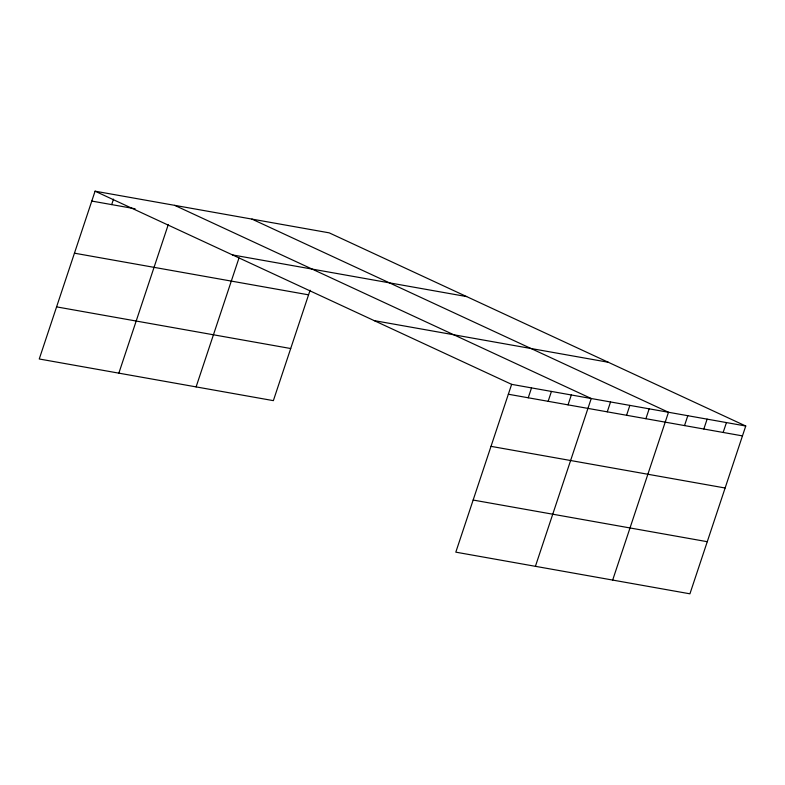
<?xml version="1.0" encoding="UTF-8"?>
<svg xmlns="http://www.w3.org/2000/svg" width="785" height="785" viewBox="0 0 785 785"><rect width="100%" height="100%" fill="white"/><g stroke="black" fill="none" stroke-linecap="round" stroke-linejoin="round"><path stroke-width="1.18" d="M745.75 426.01L511.634 384.356L455.81 552.159L689.927 593.813L745.75 426.01L329.19 232.841L95.073 191.187L39.25 358.99L273.366 400.644L310.104 290.205M111.686 204.61L113.511 199.115M118.849 373.15L168.304 224.49M196.103 386.897L239.013 257.922M528.246 397.779L531.533 387.898M548.146 401.312L551.433 391.44M568.046 404.854L571.333 394.973M535.409 566.319L591.233 398.515L174.672 205.346M607.266 411.831L610.553 401.949M626.577 415.265L629.864 405.394M645.888 418.709L649.175 408.828M612.673 580.066L668.496 412.262L251.926 219.093M684.52 425.578L687.807 415.697M703.831 429.012L707.118 419.131M723.152 432.447L726.439 422.575M91.786 201.068L135.099 208.771M232.537 254.929L466.653 296.583M74.447 253.182L308.564 294.836M374.17 320.614L608.287 362.258M56.589 306.876L290.705 348.53M508.346 394.237L742.463 435.891M491.017 446.351L725.124 488.005M473.149 500.045L707.265 541.699M95.073 191.187L511.634 384.356"/></g></svg>
